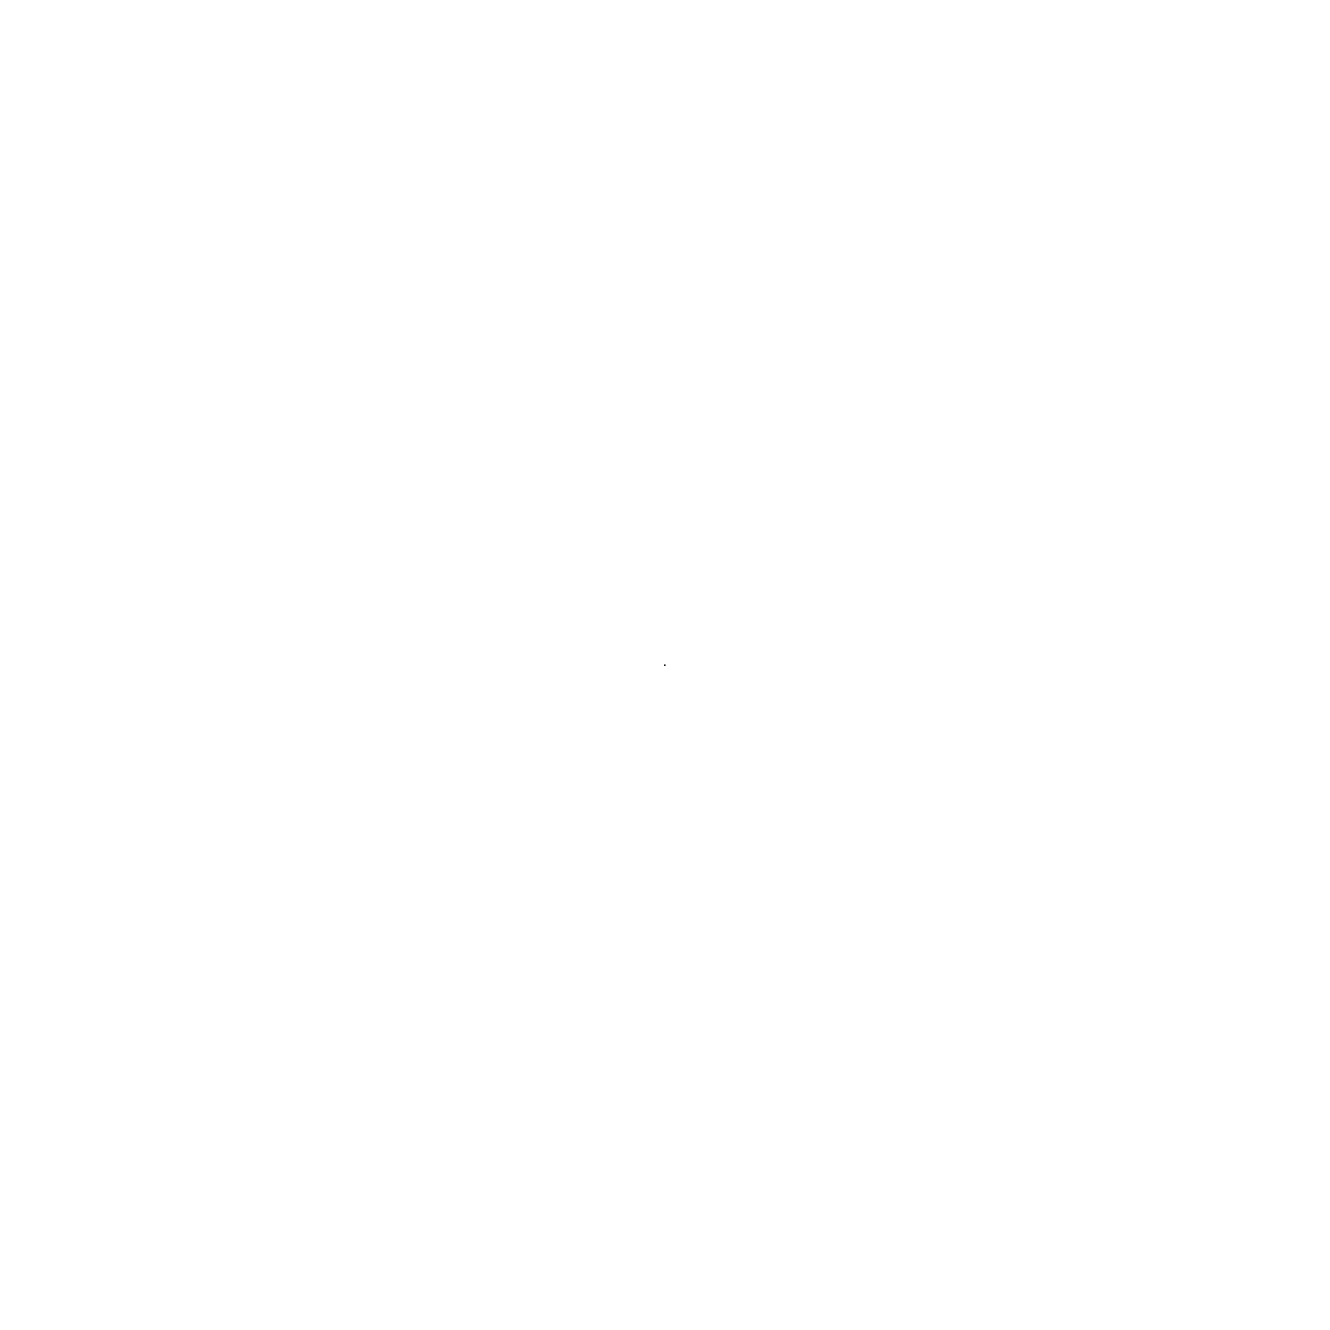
# Model space of a CAD drawing. Units: millimetres on the paper. Extents: x 2 to 2, y 3 to 3.
import ezdxf

# ---------------------------------------------------------------- set-up
doc = ezdxf.new("R2010")
doc.units = ezdxf.units.MM
doc.header["$PDMODE"] = 32
doc.header["$PDSIZE"] = 0.5
doc.layers.add('2-0', color=4, linetype='Continuous')

msp = doc.modelspace()

# ---------------------------------------------------------------- linework, layer by layer
at = {"layer": '2-0'}
msp.add_point((2, 3), dxfattribs=at)

doc.saveas('drawing.dxf')
